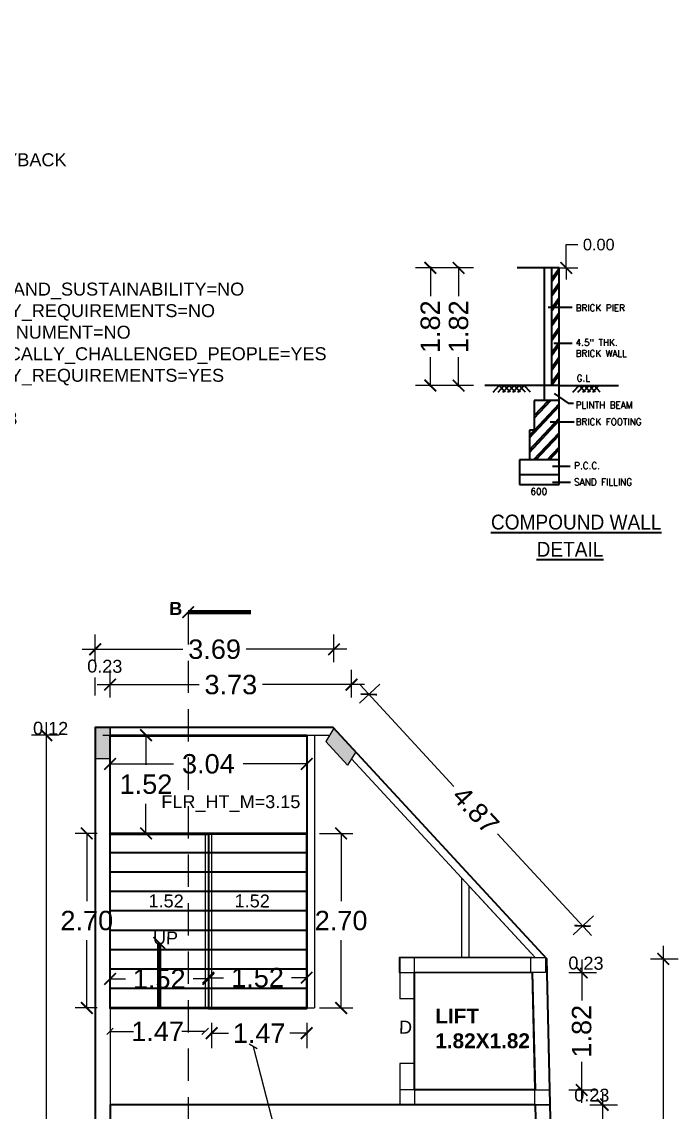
# Model space of a CAD drawing. Header units: metres. Extents: x 5674 to 70840, y 2109 to 4276.
# Drawn here: x 5700.99 to 5711.14, y 2127.84 to 2144.71 of the extents above; entities that cross this region are included whole.
import ezdxf

# ---------------------------------------------------------------- set-up
doc = ezdxf.new("R2010")
doc.units = ezdxf.units.M
doc.linetypes.add('DASHED', pattern=[0.75, 0.5, -0.25])
for name, color, linetype in [('BLK_1_FLR_1_BLT_UP_AREA', 13, 'Continuous'), ('BLK_1_FLR_1_COVERED_AREA', 7, 'Continuous'), ('BLK_1_FLR_1_EXIT_WIDTH_DOOR', 7, 'Continuous'), ('BLK_1_FLR_1_EXIT_WIDTH_STAIR', 7, 'Continuous'), ('BLK_1_FLR_1_REGULAR_ROOM_1', 7, 'Continuous'), ('BLK_1_FLR_1_STAIR_1', 1, 'Continuous'), ('BLK_1_FLR_1_STAIR_1_FLIGHT_1', 1, 'Continuous'), ('BLK_1_FLR_1_STAIR_1_FLIGHT_2', 1, 'Continuous'), ('BLK_1_FLR_1_STAIR_1_LANDING_1', 1, 'Continuous'), ('COMPOUNDWALL', 7, 'Continuous'), ('PLAN_INFO', 7, 'Continuous')]:
    doc.layers.add(name, color=color, linetype=linetype)
doc.layers.add('BLK_1_FLR_1_LIFT_1', color=30, linetype='Continuous', lineweight=0)
doc.layers.add('DIST_EXIT', color=7, linetype='Continuous', lineweight=0)
doc.styles.add('S.M.S .HEADING', font='arial.ttf')
doc.styles.add('SMS1', font='arial.ttf', dxfattribs={"height": 0.3})
doc.styles.get("Standard").update_dxf_attribs({"font": 'arial.ttf'})
doc.styles.add('T', font='ROMI____.pfb', dxfattribs={"width": 1.2, "height": 24})
doc.styles.add('T1', font='ROMANS.shx', dxfattribs={"width": 0.96, "height": 4})
doc.dimstyles.new('APP', dxfattribs={"dimscale": 0, "dimtxt": 0.23, "dimasz": 0.1, "dimexe": 0.18, "dimexo": 0.0625, "dimgap": 0, "dimtad": 0, "dimzin": 4, "dimdsep": 46, "dimtxsty": 'Standard', "dimblk1": 'OBLIQUE', "dimblk2": 'OBLIQUE', "dimsah": 1, "dimcen": 0.09, "dimse1": 1, "dimse2": 1, "dimclrt": 4, "dimadec": 0, "dimazin": 0, "dimtfac": 1, "dimtmove": 0, "dimatfit": 3, "dimldrblk": 'OBLIQUE', "dimfxl": 0, "dimtolj": 1, "dimtzin": 0, "dimarcsym": 0})
doc.dimstyles.get("Standard").update_dxf_attribs({"dimtxt": 0.18, "dimasz": 0.18, "dimexe": 0.18, "dimexo": 0.0625, "dimgap": 0.09, "dimtad": 0, "dimtih": 1, "dimtoh": 1, "dimdec": 4, "dimzin": 0, "dimdsep": 46, "dimtxsty": 'Standard', "dimcen": 0.09, "dimsd1": 1, "dimsd2": 1, "dimadec": 0, "dimazin": 0, "dimtfac": 1, "dimtdec": 4, "dimtofl": 0, "dimtmove": 0, "dimatfit": 3, "dimfxl": 0, "dimtolj": 1, "dimtzin": 0, "dimarcsym": 0})
doc.dimstyles.new('STANDARD$0', dxfattribs={"dimtxt": 0.25, "dimasz": 0.18, "dimexe": 0.15, "dimexo": 0.15, "dimgap": 0.1, "dimtad": 0, "dimzin": 0, "dimdsep": 46, "dimtxsty": 'Standard', "dimblk": 'OBLIQUE', "dimcen": 0.0625, "dimdle": 0.02, "dimadec": 0, "dimazin": 0, "dimtfac": 1, "dimtix": 1, "dimtofl": 0, "dimtmove": 2, "dimatfit": 3, "dimldrblk": 'OBLIQUE', "dimfxl": 0, "dimtolj": 1, "dimtzin": 0, "dimarcsym": 0})

# ---------------------------------------------------------------- blocks, each defined once
blk = doc.blocks.new('_ArchTick')
at = {"color": 0, "linetype": 'ByBlock', "const_width": 0.15}
blk.add_lwpolyline([(-0.5, -0.5), (0.5, 0.5)], dxfattribs=at)
blk = doc.blocks.new('*D16')
at = {"layer": 'COMPOUNDWALL', "color": 0}
for p, q in [((5709.41, 2140.899), (5709.41, 2141.259)), ((5709.41, 2141.259), (5709.59, 2141.259)), ((5709.41, 2140.899), (5709.41, 2140.719))]:
    blk.add_line(p, q, dxfattribs=at)
at = {"layer": 'COMPOUNDWALL', "color": 0, "lineweight": -2}
blk.add_line((5708.997, 2140.899), (5709.59, 2140.899), dxfattribs=at)
blk.add_line((5708.997, 2140.899), (5709.59, 2140.899), dxfattribs=at)
at = {"layer": 'Defpoints', "color": 0}
for p in [(5708.935, 2140.899), (5708.935, 2140.899), (5709.41, 2140.899)]:
    blk.add_point(p, dxfattribs=at)
at = {"layer": 'COMPOUNDWALL', "color": 0, "xscale": 0.18, "yscale": 0.18, "zscale": 0.18}
for rotation in [90, 270]:
    blk.add_blockref('_ArchTick', (5709.41, 2140.899), dxfattribs=dict(at, rotation=rotation))
at = {"layer": 'COMPOUNDWALL', "color": 0, "lineweight": 35, "insert": (5709.913, 2141.259), "char_height": 0.18, "attachment_point": 5}
blk.add_mtext('\\A1;0.00', dxfattribs=at)
blk = doc.blocks.new('*D11')
at = {"layer": 'COMPOUNDWALL', "color": 0}
for p, q in [((5707.539, 2140.899), (5707.079, 2140.899)), ((5707.539, 2139.079), (5707.079, 2139.079))]:
    blk.add_line(p, q, dxfattribs=at)
at = {"layer": 'COMPOUNDWALL', "color": 0, "lineweight": -2}
for p, q in [((5707.309, 2140.919), (5707.309, 2140.463)), ((5707.309, 2139.059), (5707.309, 2139.516))]:
    blk.add_line(p, q, dxfattribs=at)
at = {"layer": 'Defpoints', "color": 0}
for p in [(5709.59, 2140.899), (5707.309, 2139.079), (5709.748, 2139.079)]:
    blk.add_point(p, dxfattribs=at)
at = {"layer": 'COMPOUNDWALL', "color": 0, "lineweight": -2, "xscale": 0.18, "yscale": 0.18, "zscale": 0.18}
for p, rotation in [((5707.309, 2140.899), 90), ((5707.309, 2139.079), 270)]:
    blk.add_blockref('_ArchTick', p, dxfattribs=dict(at, rotation=rotation))
at = {"layer": 'COMPOUNDWALL', "color": 0, "lineweight": 35, "insert": (5707.309, 2139.989), "char_height": 0.3, "attachment_point": 5, "rotation": 90}
blk.add_mtext('\\A1;1.82', dxfattribs=at)
blk = doc.blocks.new('*D12')
at = {"layer": 'COMPOUNDWALL', "color": 0}
for p, q in [((5707.976, 2140.899), (5707.516, 2140.899)), ((5707.976, 2139.079), (5707.516, 2139.079))]:
    blk.add_line(p, q, dxfattribs=at)
at = {"layer": 'COMPOUNDWALL', "color": 0, "lineweight": -2}
for p, q in [((5707.746, 2140.919), (5707.746, 2140.463)), ((5707.746, 2139.059), (5707.746, 2139.516))]:
    blk.add_line(p, q, dxfattribs=at)
at = {"layer": 'Defpoints', "color": 0}
for p in [(5709.546, 2140.899), (5707.746, 2139.079), (5710.185, 2139.079)]:
    blk.add_point(p, dxfattribs=at)
at = {"layer": 'COMPOUNDWALL', "color": 0, "lineweight": -2, "xscale": 0.18, "yscale": 0.18, "zscale": 0.18}
for p, rotation in [((5707.746, 2140.899), 90), ((5707.746, 2139.079), 270)]:
    blk.add_blockref('_ArchTick', p, dxfattribs=dict(at, rotation=rotation))
at = {"layer": 'COMPOUNDWALL', "color": 0, "lineweight": 35, "insert": (5707.746, 2139.989), "char_height": 0.3, "attachment_point": 5, "rotation": 90}
blk.add_mtext('\\A1;1.82', dxfattribs=at)
blk = doc.blocks.new('*D29')
at = {"color": 0}
for p, q in [((5701.369, 2133.871), (5701.369, 2125.346)), ((5701.569, 2133.671), (5701.139, 2133.671)), ((5701.369, 2115.637), (5701.369, 2124.162)), ((5701.569, 2115.837), (5701.139, 2115.837))]:
    blk.add_line(p, q, dxfattribs=at)
at = {"layer": 'Defpoints', "color": 0}
for p in [(5702.356, 2133.671), (5701.369, 2115.837), (5702.356, 2115.837)]:
    blk.add_point(p, dxfattribs=at)
at = {"color": 0, "xscale": 0.18, "yscale": 0.18, "zscale": 0.18}
for p, rotation in [((5701.369, 2133.671), 90), ((5701.369, 2115.837), 270)]:
    blk.add_blockref('_ArchTick', p, dxfattribs=dict(at, rotation=rotation))
at = {"color": 0, "insert": (5701.369, 2124.754), "char_height": 0.3, "attachment_point": 5, "rotation": 90}
blk.add_mtext('\\A1;17.83', dxfattribs=at)
blk = doc.blocks.new('*D30')
at = {"color": 0}
for p, q in [((5700.377, 2133.991), (5700.377, 2125.292)), ((5700.577, 2133.791), (5700.147, 2133.791)), ((5700.377, 2115.407), (5700.377, 2124.107)), ((5700.577, 2115.607), (5700.147, 2115.607))]:
    blk.add_line(p, q, dxfattribs=at)
at = {"layer": 'Defpoints', "color": 0}
for p in [(5700.377, 2133.791), (5702.126, 2133.791), (5702.126, 2115.607)]:
    blk.add_point(p, dxfattribs=at)
at = {"color": 0, "xscale": 0.18, "yscale": 0.18, "zscale": 0.18}
for p, rotation in [((5700.377, 2133.791), 90), ((5700.377, 2115.607), 270)]:
    blk.add_blockref('_ArchTick', p, dxfattribs=dict(at, rotation=rotation))
at = {"color": 0, "insert": (5700.377, 2124.699), "char_height": 0.3, "attachment_point": 5, "rotation": 90}
blk.add_mtext('\\A1;18.18', dxfattribs=at)
blk = doc.blocks.new('*D31')
at = {"color": 0}
for p, q in [((5702.356, 2134.252), (5702.356, 2134.682)), ((5706.09, 2134.252), (5706.09, 2134.682)), ((5702.156, 2134.452), (5703.733, 2134.452)), ((5706.29, 2134.452), (5704.712, 2134.452))]:
    blk.add_line(p, q, dxfattribs=at)
at = {"layer": 'Defpoints', "color": 0}
for p in [(5706.09, 2134.452), (5702.356, 2133.671), (5706.09, 2133.306)]:
    blk.add_point(p, dxfattribs=at)
at = {"color": 0, "xscale": 0.18, "yscale": 0.18, "zscale": 0.18, "rotation": 180}
blk.add_blockref('_ArchTick', (5702.356, 2134.452), dxfattribs=at)
at = {"color": 0, "xscale": 0.18, "yscale": 0.18, "zscale": 0.18}
blk.add_blockref('_ArchTick', (5706.09, 2134.452), dxfattribs=at)
at = {"color": 0, "insert": (5704.223, 2134.452), "char_height": 0.3, "attachment_point": 5}
blk.add_mtext('\\A1;3.73', dxfattribs=at)
blk = doc.blocks.new('*D32')
at = {"color": 0}
for p, q in [((5702.126, 2134.799), (5702.126, 2135.229)), ((5705.818, 2134.799), (5705.818, 2135.229)), ((5701.926, 2134.999), (5703.482, 2134.999)), ((5706.018, 2134.999), (5704.462, 2134.999))]:
    blk.add_line(p, q, dxfattribs=at)
at = {"layer": 'Defpoints', "color": 0}
for p in [(5705.818, 2134.999), (5702.126, 2133.791), (5705.818, 2133.777)]:
    blk.add_point(p, dxfattribs=at)
at = {"color": 0, "xscale": 0.18, "yscale": 0.18, "zscale": 0.18, "rotation": 180}
blk.add_blockref('_ArchTick', (5702.126, 2134.999), dxfattribs=at)
at = {"color": 0, "xscale": 0.18, "yscale": 0.18, "zscale": 0.18}
blk.add_blockref('_ArchTick', (5705.818, 2134.999), dxfattribs=at)
at = {"color": 0, "insert": (5703.972, 2134.999), "char_height": 0.3, "attachment_point": 5}
blk.add_mtext('\\A1;3.69', dxfattribs=at)
blk = doc.blocks.new('*D33')
at = {"color": 0}
for p, q in [((5709.649, 2130.201), (5709.649, 2129.565)), ((5709.449, 2130.001), (5709.879, 2130.001)), ((5709.649, 2127.982), (5709.649, 2128.618)), ((5709.449, 2128.182), (5709.879, 2128.182))]:
    blk.add_line(p, q, dxfattribs=at)
at = {"layer": 'Defpoints', "color": 0}
for p in [(5708.677, 2130.001), (5709.649, 2130.001), (5708.677, 2128.182)]:
    blk.add_point(p, dxfattribs=at)
at = {"color": 0, "xscale": 0.18, "yscale": 0.18, "zscale": 0.18}
for p, rotation in [((5709.649, 2130.001), 90), ((5709.649, 2128.182), 270)]:
    blk.add_blockref('_ArchTick', p, dxfattribs=dict(at, rotation=rotation))
at = {"color": 0, "insert": (5709.649, 2129.091), "char_height": 0.3, "attachment_point": 5, "rotation": 90}
blk.add_mtext('\\A1;1.82', dxfattribs=at)
blk = doc.blocks.new('*D34')
at = {"color": 0}
for p, q in [((5709.973, 2128.152), (5709.973, 2122.485)), ((5709.773, 2127.952), (5710.203, 2127.952)), ((5709.973, 2115.637), (5709.973, 2121.304)), ((5709.773, 2115.837), (5710.203, 2115.837))]:
    blk.add_line(p, q, dxfattribs=at)
at = {"layer": 'Defpoints', "color": 0}
for p in [(5708.932, 2127.952), (5709.216, 2115.837), (5709.973, 2115.837)]:
    blk.add_point(p, dxfattribs=at)
at = {"color": 0, "xscale": 0.18, "yscale": 0.18, "zscale": 0.18}
for p, rotation in [((5709.973, 2127.952), 90), ((5709.973, 2115.837), 270)]:
    blk.add_blockref('_ArchTick', p, dxfattribs=dict(at, rotation=rotation))
at = {"color": 0, "insert": (5709.973, 2121.894), "char_height": 0.3, "attachment_point": 5, "rotation": 90}
blk.add_mtext('\\A1;12.12', dxfattribs=at)
blk = doc.blocks.new('*D35')
at = {"color": 0}
for p, q in [((5710.911, 2130.41), (5710.911, 2123.5)), ((5710.711, 2130.21), (5711.141, 2130.21)), ((5710.911, 2115.407), (5710.911, 2122.317)), ((5710.711, 2115.607), (5711.141, 2115.607))]:
    blk.add_line(p, q, dxfattribs=at)
at = {"layer": 'Defpoints', "color": 0}
for p in [(5709.11, 2130.21), (5710.911, 2130.21), (5709.446, 2115.607)]:
    blk.add_point(p, dxfattribs=at)
at = {"color": 0, "xscale": 0.18, "yscale": 0.18, "zscale": 0.18}
for p, rotation in [((5710.911, 2130.21), 90), ((5710.911, 2115.607), 270)]:
    blk.add_blockref('_ArchTick', p, dxfattribs=dict(at, rotation=rotation))
at = {"color": 0, "insert": (5710.911, 2122.908), "char_height": 0.3, "attachment_point": 5, "rotation": 90}
blk.add_mtext('\\A1;14.60', dxfattribs=at)
blk = doc.blocks.new('*D36')
at = {"color": 0}
for p, q in [((5706.211, 2134.166), (5706.527, 2134.458)), ((5706.222, 2134.449), (5707.674, 2132.875)), ((5709.799, 2130.573), (5708.346, 2132.146)), ((5709.516, 2130.584), (5709.832, 2130.876))]:
    blk.add_line(p, q, dxfattribs=at)
at = {"layer": 'Defpoints', "color": 0}
for p in [(5706.357, 2134.302), (5705.805, 2133.791), (5709.11, 2130.21)]:
    blk.add_point(p, dxfattribs=at)
at = {"color": 0, "xscale": 0.18, "yscale": 0.18, "zscale": 0.18}
for p, rotation in [((5706.357, 2134.302), 132.7025876301657), ((5709.663, 2130.72), 312.7025876301657)]:
    blk.add_blockref('_ArchTick', p, dxfattribs=dict(at, rotation=rotation))
at = {"color": 0, "insert": (5708.01, 2132.511), "char_height": 0.3, "attachment_point": 5, "rotation": 312.7026}
blk.add_mtext('\\A1;4.87', dxfattribs=at)
blk = doc.blocks.new('*D86')
at = {"layer": 'BLK_1_FLR_1_STAIR_1_FLIGHT_1', "color": 0, "lineweight": -2}
for p, q in [((5702.356, 2129.951), (5702.356, 2130.081)), ((5703.876, 2129.951), (5703.876, 2130.081)), ((5702.356, 2129.901), (5702.592, 2129.901)), ((5703.876, 2129.901), (5703.64, 2129.901))]:
    blk.add_line(p, q, dxfattribs=at)
at = {"layer": 'Defpoints', "color": 0}
for p in [(5703.876, 2129.901), (5702.356, 2129.751), (5703.876, 2129.751)]:
    blk.add_point(p, dxfattribs=at)
at = {"layer": 'BLK_1_FLR_1_STAIR_1_FLIGHT_1', "color": 0, "lineweight": -2, "xscale": 0.18, "yscale": 0.18, "zscale": 0.18, "rotation": 180}
blk.add_blockref('_ArchTick', (5702.356, 2129.901), dxfattribs=at)
at = {"layer": 'BLK_1_FLR_1_STAIR_1_FLIGHT_1', "color": 0, "lineweight": -2, "xscale": 0.18, "yscale": 0.18, "zscale": 0.18}
blk.add_blockref('_ArchTick', (5703.876, 2129.901), dxfattribs=at)
at = {"layer": 'BLK_1_FLR_1_STAIR_1_FLIGHT_1', "color": 0, "lineweight": 35, "insert": (5703.116, 2129.901), "char_height": 0.3, "attachment_point": 5, "style": 'S.M.S .HEADING'}
blk.add_mtext('\\A1;1.52', dxfattribs=at)
blk = doc.blocks.new('*D87')
at = {"layer": 'BLK_1_FLR_1_STAIR_1_FLIGHT_2', "color": 0, "lineweight": -2}
for p, q in [((5703.876, 2129.951), (5703.876, 2130.099)), ((5705.396, 2130.119), (5705.396, 2130.099)), ((5703.876, 2129.919), (5704.112, 2129.919)), ((5705.396, 2129.919), (5705.16, 2129.919))]:
    blk.add_line(p, q, dxfattribs=at)
at = {"layer": 'Defpoints', "color": 0}
for p in [(5705.396, 2129.919), (5705.396, 2129.919), (5703.876, 2129.751)]:
    blk.add_point(p, dxfattribs=at)
at = {"layer": 'BLK_1_FLR_1_STAIR_1_FLIGHT_2', "color": 0, "lineweight": -2, "xscale": 0.18, "yscale": 0.18, "zscale": 0.18, "rotation": 180}
blk.add_blockref('_ArchTick', (5703.876, 2129.919), dxfattribs=at)
at = {"layer": 'BLK_1_FLR_1_STAIR_1_FLIGHT_2', "color": 0, "lineweight": -2, "xscale": 0.18, "yscale": 0.18, "zscale": 0.18}
blk.add_blockref('_ArchTick', (5705.396, 2129.919), dxfattribs=at)
at = {"layer": 'BLK_1_FLR_1_STAIR_1_FLIGHT_2', "color": 0, "lineweight": 35, "insert": (5704.636, 2129.919), "char_height": 0.3, "attachment_point": 5, "style": 'S.M.S .HEADING'}
blk.add_mtext('\\A1;1.52', dxfattribs=at)
blk = doc.blocks.new('_Oblique')
at = {"color": 0, "linetype": 'ByBlock', "lineweight": -2}
blk.add_line((-0.5, -0.5), (0.5, 0.5), dxfattribs=at)
blk = doc.blocks.new('*D88')
at = {"layer": 'BLK_1_FLR_1_EXIT_WIDTH_DOOR', "color": 0, "lineweight": -2}
for p, q in [((5702.356, 2129.088), (5702.716, 2129.088)), ((5703.826, 2129.088), (5703.467, 2129.088))]:
    blk.add_line(p, q, dxfattribs=at)
at = {"layer": 'Defpoints', "color": 0}
for p in [(5702.356, 2129.451), (5703.826, 2129.451), (5703.826, 2129.088)]:
    blk.add_point(p, dxfattribs=at)
at = {"layer": 'BLK_1_FLR_1_EXIT_WIDTH_DOOR', "color": 0, "lineweight": -2, "xscale": 0.1, "yscale": 0.1, "zscale": 0.1, "rotation": 180}
blk.add_blockref('_Oblique', (5702.356, 2129.088), dxfattribs=at)
at = {"layer": 'BLK_1_FLR_1_EXIT_WIDTH_DOOR', "color": 0, "lineweight": -2, "xscale": 0.1, "yscale": 0.1, "zscale": 0.1}
blk.add_blockref('_Oblique', (5703.826, 2129.088), dxfattribs=at)
at = {"layer": 'BLK_1_FLR_1_EXIT_WIDTH_DOOR', "color": 4, "lineweight": 35, "insert": (5703.091, 2129.088), "char_height": 0.3, "attachment_point": 5}
blk.add_mtext('\\A1;1.47', dxfattribs=at)
blk = doc.blocks.new('*D83')
at = {"layer": 'BLK_1_FLR_1_EXIT_WIDTH_STAIR', "color": 0}
for p, q in [((5703.926, 2129.221), (5703.926, 2128.831)), ((5705.396, 2129.221), (5705.396, 2128.831))]:
    blk.add_line(p, q, dxfattribs=at)
at = {"layer": 'BLK_1_FLR_1_EXIT_WIDTH_STAIR', "color": 0, "lineweight": -2}
for p, q in [((5703.906, 2129.061), (5704.186, 2129.061)), ((5705.416, 2129.061), (5705.137, 2129.061))]:
    blk.add_line(p, q, dxfattribs=at)
at = {"layer": 'Defpoints', "color": 0}
for p in [(5703.926, 2129.451), (5705.396, 2129.451), (5705.396, 2129.061)]:
    blk.add_point(p, dxfattribs=at)
at = {"layer": 'BLK_1_FLR_1_EXIT_WIDTH_STAIR', "color": 0, "lineweight": -2, "xscale": 0.18, "yscale": 0.18, "zscale": 0.18, "rotation": 180}
blk.add_blockref('_ArchTick', (5703.926, 2129.061), dxfattribs=at)
at = {"layer": 'BLK_1_FLR_1_EXIT_WIDTH_STAIR', "color": 0, "lineweight": -2, "xscale": 0.18, "yscale": 0.18, "zscale": 0.18}
blk.add_blockref('_ArchTick', (5705.396, 2129.061), dxfattribs=at)
at = {"layer": 'BLK_1_FLR_1_EXIT_WIDTH_STAIR', "color": 0, "lineweight": 35, "insert": (5704.661, 2129.061), "char_height": 0.3, "attachment_point": 5}
blk.add_mtext('\\A1;1.47', dxfattribs=at)
blk = doc.blocks.new('*D84')
at = {"layer": 'BLK_1_FLR_1_STAIR_1_FLIGHT_1', "color": 0, "lineweight": -2}
for p, q in [((5702.156, 2132.151), (5701.816, 2132.151)), ((5701.996, 2132.151), (5701.996, 2131.105)), ((5701.996, 2129.451), (5701.996, 2130.498)), ((5702.156, 2129.451), (5701.816, 2129.451))]:
    blk.add_line(p, q, dxfattribs=at)
at = {"layer": 'Defpoints', "color": 0}
for p in [(5702.356, 2132.151), (5701.996, 2129.451), (5702.356, 2129.451)]:
    blk.add_point(p, dxfattribs=at)
at = {"layer": 'BLK_1_FLR_1_STAIR_1_FLIGHT_1', "color": 0, "lineweight": -2, "xscale": 0.18, "yscale": 0.18, "zscale": 0.18}
for p, rotation in [((5701.996, 2132.151), 90), ((5701.996, 2129.451), 270)]:
    blk.add_blockref('_ArchTick', p, dxfattribs=dict(at, rotation=rotation))
at = {"layer": 'BLK_1_FLR_1_STAIR_1_FLIGHT_1', "color": 0, "lineweight": 35, "insert": (5701.996, 2130.801), "char_height": 0.3, "attachment_point": 5, "style": 'S.M.S .HEADING'}
blk.add_mtext('\\A1;2.70', dxfattribs=at)
blk = doc.blocks.new('*D85')
at = {"layer": 'BLK_1_FLR_1_STAIR_1_FLIGHT_2', "color": 0, "lineweight": -2}
for p, q in [((5705.596, 2132.151), (5706.109, 2132.151)), ((5705.929, 2132.151), (5705.929, 2131.105)), ((5705.929, 2129.451), (5705.929, 2130.498)), ((5705.596, 2129.451), (5706.109, 2129.451))]:
    blk.add_line(p, q, dxfattribs=at)
at = {"layer": 'Defpoints', "color": 0}
for p in [(5705.396, 2132.151), (5705.396, 2129.451), (5705.929, 2129.451)]:
    blk.add_point(p, dxfattribs=at)
at = {"layer": 'BLK_1_FLR_1_STAIR_1_FLIGHT_2', "color": 0, "lineweight": -2, "xscale": 0.18, "yscale": 0.18, "zscale": 0.18}
for p, rotation in [((5705.929, 2132.151), 90), ((5705.929, 2129.451), 270)]:
    blk.add_blockref('_ArchTick', p, dxfattribs=dict(at, rotation=rotation))
at = {"layer": 'BLK_1_FLR_1_STAIR_1_FLIGHT_2', "color": 0, "lineweight": 35, "insert": (5705.929, 2130.801), "char_height": 0.3, "attachment_point": 5, "style": 'S.M.S .HEADING'}
blk.add_mtext('\\A1;2.70', dxfattribs=at)
blk = doc.blocks.new('*D89')
at = {"layer": 'BLK_1_FLR_1_STAIR_1_LANDING_1', "color": 0, "lineweight": -2}
for p, q in [((5702.356, 2133.354), (5702.356, 2133.406)), ((5705.396, 2133.354), (5705.396, 2133.406)), ((5702.356, 2133.226), (5703.337, 2133.226)), ((5705.396, 2133.226), (5704.415, 2133.226))]:
    blk.add_line(p, q, dxfattribs=at)
at = {"layer": 'Defpoints', "color": 0}
for p in [(5702.356, 2133.154), (5705.396, 2133.226), (5705.396, 2133.154)]:
    blk.add_point(p, dxfattribs=at)
at = {"layer": 'BLK_1_FLR_1_STAIR_1_LANDING_1', "color": 0, "lineweight": -2, "xscale": 0.18, "yscale": 0.18, "zscale": 0.18, "rotation": 180}
blk.add_blockref('_ArchTick', (5702.356, 2133.226), dxfattribs=at)
at = {"layer": 'BLK_1_FLR_1_STAIR_1_LANDING_1', "color": 0, "lineweight": -2, "xscale": 0.18, "yscale": 0.18, "zscale": 0.18}
blk.add_blockref('_ArchTick', (5705.396, 2133.226), dxfattribs=at)
at = {"layer": 'BLK_1_FLR_1_STAIR_1_LANDING_1', "color": 0, "lineweight": 35, "insert": (5703.876, 2133.226), "char_height": 0.3, "attachment_point": 5, "style": 'S.M.S .HEADING'}
blk.add_mtext('\\A1;3.04', dxfattribs=at)
blk = doc.blocks.new('*D90')
at = {"layer": 'BLK_1_FLR_1_STAIR_1_LANDING_1', "color": 0, "lineweight": -2}
for p, q in [((5702.725, 2133.67), (5702.731, 2133.67)), ((5702.911, 2133.67), (5702.911, 2133.214)), ((5702.911, 2132.151), (5702.911, 2132.607)), ((5702.725, 2132.151), (5702.731, 2132.151))]:
    blk.add_line(p, q, dxfattribs=at)
at = {"layer": 'Defpoints', "color": 0}
for p in [(5702.925, 2133.67), (5702.911, 2132.151), (5702.925, 2132.151)]:
    blk.add_point(p, dxfattribs=at)
at = {"layer": 'BLK_1_FLR_1_STAIR_1_LANDING_1', "color": 0, "lineweight": -2, "xscale": 0.18, "yscale": 0.18, "zscale": 0.18}
for p, rotation in [((5702.911, 2133.67), 90), ((5702.911, 2132.151), 270)]:
    blk.add_blockref('_ArchTick', p, dxfattribs=dict(at, rotation=rotation))
at = {"layer": 'BLK_1_FLR_1_STAIR_1_LANDING_1', "color": 0, "lineweight": 35, "insert": (5702.911, 2132.911), "char_height": 0.3, "attachment_point": 5, "style": 'S.M.S .HEADING'}
blk.add_mtext('\\A1;1.52', dxfattribs=at)
blk = doc.blocks.new('*D91')
at = {"layer": 'Defpoints', "color": 0}
for p in [(5704.567, 2128.856), (5704.567, 2128.856), (5706.812, 2120.251)]:
    blk.add_point(p, dxfattribs=at)
at = {"layer": 'DIST_EXIT', "color": 0, "lineweight": -2}
for p, q in [((5704.567, 2128.856), (5705.614, 2124.843)), ((5706.812, 2120.251), (5705.765, 2124.264))]:
    blk.add_line(p, q, dxfattribs=at)
at = {"layer": 'DIST_EXIT', "color": 0, "lineweight": -2, "xscale": 0.1, "yscale": 0.1, "zscale": 0.1}
for p, rotation in [((5704.567, 2128.856), 104.6243383158069), ((5706.812, 2120.251), 284.6243383158069)]:
    blk.add_blockref('_Oblique', p, dxfattribs=dict(at, rotation=rotation))
at = {"layer": 'DIST_EXIT', "color": 4, "lineweight": 35, "insert": (5705.689, 2124.554), "char_height": 0.23, "attachment_point": 5, "rotation": 284.6243}
blk.add_mtext('\\A1;8.89', dxfattribs=at)

msp = doc.modelspace()

# ---------------------------------------------------------------- hatches: boundary and pattern name
h = msp.add_hatch(color=256)
h.dxf.hatch_style = 1
h.paths.add_polyline_path([(5702.35626, 2133.31144), (5702.35626, 2133.79144), (5702.12626, 2133.79144), (5702.12626, 2133.31144)])
h = msp.add_hatch(color=256)
h.dxf.hatch_style = 1
h.paths.add_polyline_path([(5705.81812, 2133.77692), (5705.69172, 2133.57475), (5706.02919, 2133.20907), (5706.15559, 2133.41125)])
at = {"linetype": 'Continuous'}
h = msp.add_hatch(color=256, dxfattribs=at)
h.dxf.hatch_style = 1
h.paths.add_polyline_path([(5705.81812, 2133.77692), (5705.69172, 2133.57475), (5706.02919, 2133.20907), (5706.15559, 2133.41125)])

# ---------------------------------------------------------------- linework, layer by layer
at = {"lineweight": 35}
for p, q in [((5709.2993, 2140.89949), (5708.6498, 2140.89949)), ((5709.0693, 2140.89949), (5709.0693, 2139.07949)), ((5709.1843, 2140.89949), (5709.0693, 2140.89949)), ((5709.1843, 2140.89949), (5709.1843, 2139.07949)), ((5709.2993, 2140.89949), (5709.1843, 2140.89949)), ((5709.1843, 2140.72981), (5709.2993, 2140.89672)), ((5709.1843, 2140.68477), (5709.2993, 2140.85168)), ((5709.2993, 2139.07949), (5709.2993, 2140.89949)), ((5709.1843, 2140.50453), (5709.2993, 2140.67144)), ((5709.1843, 2140.45949), (5709.28995, 2140.61282)), ((5709.2993, 2139.07949), (5709.2993, 2140.61282)), ((5709.1843, 2140.27453), (5709.2993, 2140.44144)), ((5709.1843, 2140.22949), (5709.2993, 2140.39639)), ((5709.12909, 2140.29109), (5709.49956, 2140.29109)), ((5709.1843, 2140.04453), (5709.2993, 2140.21144)), ((5709.1843, 2139.99949), (5709.2993, 2140.16639)), ((5709.1843, 2139.81453), (5709.2993, 2139.98144)), ((5709.1843, 2139.76949), (5709.2993, 2139.93639)), ((5709.1843, 2139.58453), (5709.2993, 2139.75144)), ((5709.1843, 2139.53949), (5709.2993, 2139.70639)), ((5709.2173, 2139.73283), (5709.49956, 2139.73283)), ((5709.1843, 2139.35453), (5709.2993, 2139.52144)), ((5709.1843, 2139.30949), (5709.2993, 2139.47639)), ((5709.1843, 2139.12453), (5709.2993, 2139.29144)), ((5709.1843, 2139.07949), (5709.2993, 2139.24639)), ((5709.0693, 2139.07949), (5708.1493, 2139.07949)), ((5708.27818, 2138.97727), (5708.37535, 2139.07949)), ((5708.35484, 2138.97727), (5708.45201, 2139.07949)), ((5708.47251, 2138.97727), (5708.37535, 2139.07949)), ((5708.43151, 2138.97727), (5708.52868, 2139.07949)), ((5708.54918, 2138.97727), (5708.45201, 2139.07949)), ((5708.50818, 2138.97727), (5708.60535, 2139.07949)), ((5708.62585, 2138.97727), (5708.52868, 2139.07949)), ((5708.58484, 2138.97727), (5708.68201, 2139.07949)), ((5708.70251, 2138.97727), (5708.60535, 2139.07949)), ((5708.66151, 2138.97727), (5708.75868, 2139.07949)), ((5708.77918, 2138.97727), (5708.68201, 2139.07949)), ((5708.85585, 2138.97727), (5708.75868, 2139.07949)), ((5709.2993, 2139.07949), (5709.0693, 2139.07949)), ((5709.0693, 2139.07949), (5709.0693, 2138.84949)), ((5709.2993, 2138.84949), (5709.2993, 2139.07949)), ((5709.2993, 2139.07949), (5710.2193, 2139.07949)), ((5709.51275, 2138.97727), (5709.60992, 2139.07949)), ((5709.58942, 2138.97727), (5709.68659, 2139.07949)), ((5709.70709, 2138.97727), (5709.60992, 2139.07949)), ((5709.66609, 2138.97727), (5709.76325, 2139.07949)), ((5709.78376, 2138.97727), (5709.68659, 2139.07949)), ((5709.74275, 2138.97727), (5709.83992, 2139.07949)), ((5709.86042, 2138.97727), (5709.76325, 2139.07949)), ((5709.81942, 2138.97727), (5709.91659, 2139.07949)), ((5709.93709, 2138.97727), (5709.83992, 2139.07949)), ((5709.2993, 2138.84949), (5708.91597, 2138.84949)), ((5708.91597, 2138.84949), (5708.91597, 2138.38949)), ((5708.91597, 2138.57613), (5709.17213, 2138.84949)), ((5708.91597, 2138.6135), (5709.13711, 2138.84949)), ((5709.22162, 2138.95483), (5709.44027, 2138.80414)), ((5709.2993, 2138.38949), (5709.2993, 2138.84949)), ((5708.8393, 2138.30745), (5709.2993, 2138.79833)), ((5708.8393, 2138.27007), (5709.2993, 2138.76095)), ((5709.44027, 2138.80414), (5709.52321, 2138.80414)), ((5708.8393, 2138.0832), (5709.2993, 2138.57408)), ((5708.8393, 2138.04583), (5709.2993, 2138.53671)), ((5709.1613, 2138.51783), (5709.53075, 2138.51783)), ((5708.91597, 2138.38949), (5708.8393, 2138.38949)), ((5708.8393, 2138.38949), (5708.8393, 2137.92949)), ((5708.90539, 2137.92949), (5709.2993, 2138.34984)), ((5708.94042, 2137.92949), (5709.2993, 2138.31247)), ((5709.2993, 2137.92949), (5709.2993, 2138.38949)), ((5709.11553, 2137.92949), (5709.2993, 2138.1256)), ((5709.15055, 2137.92949), (5709.2993, 2138.08822)), ((5709.2993, 2137.92949), (5708.68597, 2137.92949)), ((5708.68597, 2137.92949), (5708.68597, 2137.54615)), ((5709.199, 2137.83218), (5709.47043, 2137.83218)), ((5709.2993, 2137.54615), (5709.2993, 2137.92949)), ((5709.2993, 2137.69949), (5708.68597, 2137.69949)), ((5708.68597, 2137.54615), (5709.2993, 2137.54615)), ((5709.199, 2137.58353), (5709.47797, 2137.58353))]:
    msp.add_line(p, q, dxfattribs=at)
at = {"linetype": 'DASHED'}
msp.add_line((5703.56397, 2135.57301), (5703.56397, 2113.94849), dxfattribs=at)
for p, q in [((5702.12626, 2134.28516), (5702.12626, 2134.56053)), ((5702.12626, 2133.79144), (5705.80472, 2133.79144)), ((5702.12626, 2133.79144), (5702.12626, 2115.60684)), ((5702.35626, 2133.79144), (5702.35626, 2115.60684)), ((5705.81812, 2133.77692), (5705.69172, 2133.57475)), ((5705.80472, 2133.79144), (5709.11016, 2130.2097)), ((5709.11016, 2130.2097), (5705.81812, 2133.77692)), ((5702.24626, 2133.67144), (5705.75217, 2133.67144)), ((5702.24626, 2133.67144), (5703.76626, 2133.67144)), ((5705.39626, 2133.67144), (5702.35626, 2133.67144)), ((5702.35626, 2133.67144), (5702.35626, 2132.15144)), ((5705.39626, 2133.67144), (5705.39626, 2132.15144)), ((5705.51626, 2133.67144), (5705.51626, 2132.15144)), ((5705.69172, 2133.57475), (5706.02919, 2133.20907)), ((5706.15559, 2133.41125), (5706.02919, 2133.20907)), ((5706.08964, 2133.30576), (5708.92706, 2130.23117)), ((5702.35626, 2129.45144), (5702.35626, 2132.15144)), ((5703.82626, 2132.15144), (5703.82626, 2129.45144)), ((5703.87626, 2132.15144), (5703.87626, 2129.45144)), ((5703.92626, 2132.15144), (5703.92626, 2129.45144)), ((5705.39626, 2132.15144), (5705.39626, 2129.45144)), ((5705.51626, 2132.15144), (5705.51626, 2129.45144)), ((5707.79088, 2131.46232), (5707.79088, 2130.23117)), ((5707.90518, 2131.33847), (5708.92706, 2130.23117)), ((5707.90518, 2131.33847), (5707.90518, 2130.23117)), ((5706.82861, 2130.23117), (5709.09035, 2130.23117)), ((5709.4465, 2115.60652), (5709.11016, 2130.2097)), ((5709.11016, 2130.2097), (5709.4465, 2115.60655)), ((5709.44695, 2115.58692), (5709.11016, 2130.2097)), ((5708.9268, 2128.18181), (5708.8849, 2130.00117)), ((5708.9268, 2128.18181), (5708.8849, 2130.00117)), ((5707.06505, 2129.59149), (5706.83505, 2129.59149)), ((5707.06505, 2128.59149), (5707.06505, 2129.59149)), ((5705.39626, 2129.45144), (5705.51626, 2129.45144)), ((5707.06505, 2128.59149), (5706.83505, 2128.59149)), ((5707.06505, 2128.18181), (5708.9268, 2128.18181)), ((5707.06505, 2128.18181), (5708.9268, 2128.18181)), ((5708.92696, 2128.18181), (5707.10696, 2128.18181)), ((5706.83505, 2127.95181), (5709.16317, 2127.95181)), ((5706.83505, 2127.95181), (5709.16317, 2127.95181)), ((5709.21701, 2115.58163), (5708.9321, 2127.95181))]:
    msp.add_line(p, q)
at = {"linetype": 'Continuous'}
for p, q in [((5705.69172, 2133.57475), (5706.02919, 2133.20907)), ((5706.15559, 2133.41125), (5706.02919, 2133.20907)), ((5708.92696, 2128.18181), (5707.10696, 2128.18181))]:
    msp.add_line(p, q, dxfattribs=at)
for points in [[(5702.35626, 2133.31144), (5702.35626, 2133.79144), (5702.12626, 2133.79144), (5702.12626, 2133.31144)], [(5709.4465, 2115.60652), (5702.12626, 2115.60652), (5702.12626, 2133.79144), (5705.80472, 2133.79144), (5709.11016, 2130.20973)], [(5708.85996, 2130.23117), (5709.08996, 2130.23117), (5709.08996, 2130.00117), (5708.85996, 2130.00117)], [(5708.9268, 2128.18181), (5709.1568, 2128.18181), (5709.1568, 2127.95181), (5708.9268, 2127.95181)]]:
    msp.add_lwpolyline(points, close=True)
for points in [[(5707.05861, 2130.23117), (5706.82861, 2130.23117), (5706.82861, 2130.00117), (5707.05861, 2130.00117)], [(5708.88505, 2130.23117), (5706.83505, 2130.23117), (5706.83505, 2129.59149)], [(5707.05861, 2130.23117), (5707.05861, 2130.00117)], [(5708.88505, 2130.00117), (5707.06505, 2130.00117), (5707.06505, 2129.59149)], [(5706.83505, 2128.59149), (5706.83505, 2127.95181)], [(5707.06505, 2128.59149), (5707.06505, 2128.18181)], [(5707.06505, 2128.18181), (5706.83505, 2128.18181), (5706.83505, 2127.95181), (5707.06505, 2127.95181)], [(5707.06505, 2128.18181), (5707.06505, 2127.95181)]]:
    msp.add_lwpolyline(points)
at = {"layer": 'BLK_1_FLR_1_BLT_UP_AREA', "color": 13, "lineweight": 35}
msp.add_lwpolyline([(5702.12626, 2115.60652), (5709.4465, 2115.60655), (5709.11016, 2130.20967), (5705.80472, 2133.79144), (5702.12626, 2133.79144)], close=True, dxfattribs=at)
at = {"layer": 'BLK_1_FLR_1_COVERED_AREA', "color": 140, "lineweight": 35}
msp.add_lwpolyline([(5702.12626, 2115.60652), (5709.4465, 2115.60655), (5709.11016, 2130.20967), (5705.80472, 2133.79144), (5702.12626, 2133.79144)], close=True, dxfattribs=at)
at = {"layer": 'BLK_1_FLR_1_LIFT_1', "color": 30, "linetype": 'ByBlock', "lineweight": 35}
msp.add_lwpolyline([(5707.06519, 2130.00213), (5708.88505, 2130.00117), (5708.92694, 2128.18277), (5707.06519, 2128.18277)], close=True, dxfattribs=at)
at = {"layer": 'BLK_1_FLR_1_REGULAR_ROOM_1', "color": 2, "lineweight": 35}
msp.add_lwpolyline([(5708.9321, 2127.95181), (5702.35626, 2127.95181), (5702.35573, 2115.83683), (5709.21114, 2115.83653)], close=True, dxfattribs=at)
at = {"layer": 'BLK_1_FLR_1_STAIR_1', "lineweight": 35}
msp.add_lwpolyline([(5705.39626, 2133.6618), (5705.39626, 2129.45144), (5702.35626, 2129.45144), (5702.35626, 2133.67144)], close=True, dxfattribs=at)
at = {"layer": 'BLK_1_FLR_1_STAIR_1_FLIGHT_1', "color": 7, "lineweight": 35}
for p, q in [((5703.87626, 2132.15144), (5702.35626, 2132.15144)), ((5703.87626, 2131.85144), (5702.35626, 2131.85144)), ((5703.87626, 2131.55144), (5702.35626, 2131.55144)), ((5703.87626, 2131.25144), (5702.35626, 2131.25144)), ((5703.87626, 2130.95144), (5702.35626, 2130.95144)), ((5703.87626, 2130.65144), (5702.35626, 2130.65144)), ((5703.87626, 2130.35144), (5702.35626, 2130.35144)), ((5703.87626, 2130.05144), (5702.35626, 2130.05144)), ((5703.87626, 2129.75144), (5702.35626, 2129.75144)), ((5703.87626, 2129.45144), (5702.35626, 2129.45144))]:
    msp.add_line(p, q, dxfattribs=at)
msp.add_lwpolyline([(5702.35626, 2132.1418), (5703.87626, 2132.1418), (5703.87626, 2129.4418), (5702.35626, 2129.4418)], close=True, dxfattribs=at)
at = {"layer": 'BLK_1_FLR_1_STAIR_1_FLIGHT_2', "color": 7, "lineweight": 35}
for p, q in [((5705.39626, 2132.15144), (5703.87626, 2132.15144)), ((5705.39626, 2131.85144), (5703.87626, 2131.85144)), ((5705.39626, 2131.55144), (5703.87626, 2131.55144)), ((5705.39626, 2131.25144), (5703.87626, 2131.25144)), ((5705.39626, 2130.95144), (5703.87626, 2130.95144)), ((5705.39626, 2130.65144), (5703.87626, 2130.65144)), ((5705.39626, 2130.35144), (5703.87626, 2130.35144)), ((5705.39626, 2130.05144), (5703.87626, 2130.05144)), ((5705.39626, 2129.75144), (5703.87626, 2129.75144)), ((5705.39626, 2129.45144), (5703.87626, 2129.45144))]:
    msp.add_line(p, q, dxfattribs=at)
msp.add_lwpolyline([(5703.87626, 2129.4418), (5705.39626, 2129.4418), (5705.39626, 2132.1418), (5703.87626, 2132.1418)], close=True, dxfattribs=at)
at = {"layer": 'BLK_1_FLR_1_STAIR_1_LANDING_1', "color": 7, "lineweight": 35}
msp.add_lwpolyline([(5702.35626, 2133.6618), (5705.39626, 2133.6618), (5705.39626, 2132.1418), (5702.35626, 2132.1418)], close=True, dxfattribs=at)

# ---------------------------------------------------------------- texts
at = {"lineweight": 35, "width": 0.96}
for s, height, style, p in [('BRICK PIER', 0.104778, 'T1', (5709.55486, 2140.22817)), ('4.5" THK.', 0.104778, 'T1', (5709.55486, 2139.69282)), ('BRICK WALL', 0.104778, 'T1', (5709.55486, 2139.52318)), ('G.L', 0.104778, 'T1', (5709.57044, 2139.14)), ('PLINTH BEAM', 0.1047778, 'T1', (5709.55486, 2138.72642)), ('BRICK FOOTING', 0.1047778, 'T1', (5709.55486, 2138.46615)), ('P.C.C.', 0.104778, 'T1', (5709.53224, 2137.78827)), ('SAND FILLING', 0.1047778, 'T1', (5709.53224, 2137.53435)), ('600', 0.104778, 'T1', (5708.85669, 2137.38796)), ('%%UCOMPOUND WALL', 0.2295684, 'T', (5708.24605, 2136.85223)), ('%%UDETAIL%%U', 0.2295684, 'T', (5708.952, 2136.43167))]:
    msp.add_text(s, height=height, dxfattribs=dict(at, style=style)).set_placement(p)
at = {"char_height": 0.2, "attachment_point": 1, "rotation": 359.394536}
for s, insert in [('{\\fArial|b1|i0|c0|p34;B}', (5703.27183, 2135.73096)), ('0.23', (5702.00323, 2134.8404)), ('0.12', (5701.1654, 2133.87993)), ('1.52', (5702.95164, 2131.20946)), ('1.52', (5704.28323, 2131.20946)), ('UP', (5703.01995, 2130.63564)), ('0.23', (5709.44438, 2130.24702)), ('D', (5706.82525, 2129.25474)), ('0.23', (5709.53422, 2128.20658))]:
    msp.add_mtext(s, dxfattribs=dict(at, insert=insert))
at = {"insert": (5707.38375, 2129.44083), "char_height": 0.23, "width": 11.8731372, "attachment_point": 1, "rotation": 0.056226, "style": 'S.M.S .HEADING'}
msp.add_mtext('{\\fArial|b1|i0|c0|p34;LIFT\\P1.82X1.82}', dxfattribs=at)
at = {"layer": 'BLK_1_FLR_1_STAIR_1', "lineweight": 35, "insert": (5703.14845, 2132.74217), "char_height": 0.199948, "width": 2.2478192, "attachment_point": 1, "style": 'SMS1'}
msp.add_mtext('FLR_HT_M=3.15', dxfattribs=at)
at = {"layer": 'PLAN_INFO', "color": 1, "lineweight": 35, "insert": (5695.58875, 2149.00626), "char_height": 0.2, "width": 9.7965083, "attachment_point": 1}
msp.add_mtext('PLAN INFO\\PPLOT_NO=NO\\PTALUK=AGASTHEESWRAM\\PDISTRICT=KANNYAKUMARI\\PPLOT_AREA_M2=193.50\\P{\\fVerdana|b0|i0|c0|p34;JURISDICTION_TYPE=NAGERCOIL CITY MUNICIPAL CORPORATION\\P}SINGLE_FAMILY_BLDG=NO\\PLAND_USE_ZONE = COMMERCIAL\\PCRZ=NO\\PSECURITY_ZONE=NO\\PACCESS_WIDTH_M=6.00\\PWHETHER_GOVT_OR_AIDED_SCHOOL=NO\\PROAD_WIDTH=8.07\\PROAD_LENGTH=27.00\\PAVG_PLOT_DEPTH= 128.96\\PAVG_PLOT_WIDTH= 6.54\\PRWH_DECLARED=YES\\PBUILDING_NEAR_TO_RIVER=NO\\POSR_APPLICABLE =NO\\POSR_SURRENDER_OR_BUYBACK=BUYBACK\\PPREMIUM_FSI_REQUIRED=NO\\PIS_APPROVED_LAYOUT=NO\\PAREA_TYPE=OTHERS\\PBUILDING_NEAR_MONUMENT=NO\\PBUILDING_NEAR_GOVT_BLDG=NO\\PPROVISION_FOR_GREEN_BUILDINGS_AND_SUSTAINABILITY=NO\\PFIRE_PROTECTION_AND_FIRE_SAFETY_REQUIREMENTS=NO\\PNOC_FOR_CONSTRUCTION_NEAR_MONUMENT=NO\\PBARRIER_FREE_ACCESS_FOR_PHYSICALLY_CHALLENGED_PEOPLE=YES\\PFIRE_PROTECTION_AND_FIRE_SAFETY_REQUIREMENTS=YES\\PNOC_FIRE_DEPT=NO\\PBLOCK_1_B-SHOP_MEMBER_COUNT=3', dxfattribs=at)

# ---------------------------------------------------------------- dimensions: what is measured, and where the dimension line sits
for base, p1, p2, picture, middle in [((5705.81812, 2134.99853), (5702.12626, 2133.79144), (5705.81812, 2133.77692), '*D32', (5703.97219, 2134.99853)), ((5706.08964, 2134.45237), (5702.35626, 2133.67144), (5706.08964, 2133.30576), '*D31', (5704.22295, 2134.45237))]:
    dim = msp.add_linear_dim(base=base, p1=p1, p2=p2, dimstyle='STANDARD$0', override={"dimtxt": 0.3, "dimexe": 0.23, "dimexo": 0.23, "dimblk": 'ArchTick', "dimdle": 0.2, "dimldrblk": 'ArchTick', "dimfxl": 0.2, "dimlwd": 65535, "dimlwe": 65535, "dimarcsym": 2})
    dim.commit()
    dim.dimension.update_dxf_attribs({"geometry": picture, "text_midpoint": middle})
for p1, p2, distance, picture, middle in [((5709.11016, 2130.20969), (5705.80472, 2133.79144), -0.75218, '*D36', (5708.0102, 2132.51069)), ((5702.12626, 2115.60684), (5702.12626, 2133.79144), 1.74914, '*D30', (5700.37713, 2124.69914)), ((5702.35626, 2133.67144), (5702.35626, 2115.83683), -0.98773, '*D29', (5701.36854, 2124.75414))]:
    dim = msp.add_aligned_dim(p1=p1, p2=p2, distance=distance, dimstyle='STANDARD$0', override={"dimtxt": 0.3, "dimexe": 0.23, "dimexo": 0.23, "dimblk": 'ArchTick', "dimdle": 0.2, "dimldrblk": 'ArchTick', "dimfxl": 0.2, "dimlwd": 65535, "dimlwe": 65535, "dimarcsym": 2})
    dim.commit()
    dim.dimension.update_dxf_attribs({"geometry": picture, "text_midpoint": middle})
for base, p1, p2, picture, middle in [((5710.91119, 2130.2097), (5709.4465, 2115.60655), (5709.11016, 2130.2097), '*D35', (5710.91119, 2122.90813)), ((5709.64924, 2130.00117), (5708.67709, 2128.18181), (5708.67709, 2130.00117), '*D33', (5709.64924, 2129.09149)), ((5709.97299, 2115.83653), (5708.9321, 2127.95181), (5709.2165, 2115.83653), '*D34', (5709.97299, 2121.89417))]:
    dim = msp.add_linear_dim(base=base, p1=p1, p2=p2, angle=90, dimstyle='STANDARD$0', override={"dimtxt": 0.3, "dimexe": 0.23, "dimexo": 0.23, "dimblk": 'ArchTick', "dimdle": 0.2, "dimldrblk": 'ArchTick', "dimfxl": 0.2, "dimlwd": 65535, "dimlwe": 65535, "dimarcsym": 2})
    dim.commit()
    dim.dimension.update_dxf_attribs({"geometry": picture, "text_midpoint": middle})
at = {"layer": 'BLK_1_FLR_1_EXIT_WIDTH_DOOR', "color": 2, "lineweight": 35}
dim = msp.add_linear_dim(base=(5703.82626, 2129.08758), p1=(5702.35626, 2129.45144), p2=(5703.82626, 2129.45144), dimstyle='APP', override={"dimscale": 1, "dimtxt": 0.3}, dxfattribs=at)
dim.commit()
dim.dimension.update_dxf_attribs({"geometry": '*D88', "text_midpoint": (5703.09126, 2129.08758)})
at = {"layer": 'BLK_1_FLR_1_EXIT_WIDTH_STAIR', "color": 1, "lineweight": 35}
dim = msp.add_linear_dim(base=(5705.39626, 2129.06116), p1=(5703.92626, 2129.45144), p2=(5705.39626, 2129.45144), dimstyle='STANDARD$0', override={"dimtxt": 0.3, "dimexe": 0.23, "dimexo": 0.23, "dimblk": 'ArchTick', "dimldrblk": 'ArchTick', "dimfxl": 0.23, "dimlwe": 65535}, dxfattribs=at)
dim.commit()
dim.dimension.update_dxf_attribs({"geometry": '*D83', "text_midpoint": (5704.66126, 2129.06116)})
at = {"layer": 'BLK_1_FLR_1_STAIR_1_FLIGHT_1', "color": 1, "lineweight": 35}
dim = msp.add_linear_dim(base=(5701.99637, 2129.45144), p1=(5702.35626, 2132.15144), p2=(5702.35626, 2129.45144), angle=90, dimstyle='STANDARD$0', override={"dimtxt": 0.3, "dimexe": 0.18, "dimexo": 0.2, "dimgap": 0.15, "dimtih": 1, "dimtoh": 1, "dimtxsty": 'S.M.S .HEADING', "dimblk": 'ArchTick', "dimcen": 0.09, "dimdle": 0, "dimtdec": 4, "dimtix": 0, "dimtmove": 0, "dimldrblk": 'ArchTick', "dimfxl": 0.18, "dimfxlon": 0}, dxfattribs=at)
dim.commit()
dim.dimension.update_dxf_attribs({"geometry": '*D84', "text_midpoint": (5701.99637, 2130.80144)})
at = {"layer": 'BLK_1_FLR_1_STAIR_1_FLIGHT_1', "color": 2, "lineweight": 35}
dim = msp.add_linear_dim(base=(5703.87626, 2129.90114), p1=(5702.35626, 2129.75144), p2=(5703.87626, 2129.75144), dimstyle='STANDARD$0', override={"dimtxt": 0.3, "dimexe": 0.18, "dimexo": 0.2, "dimgap": 0.15, "dimtih": 1, "dimtoh": 1, "dimtxsty": 'S.M.S .HEADING', "dimblk": 'ArchTick', "dimcen": 0.09, "dimdle": 0, "dimtdec": 4, "dimtix": 0, "dimtmove": 0, "dimldrblk": 'ArchTick', "dimfxl": 0.18, "dimfxlon": 0}, dxfattribs=at)
dim.commit()
dim.dimension.update_dxf_attribs({"geometry": '*D86', "text_midpoint": (5703.11626, 2129.90114)})
at = {"layer": 'BLK_1_FLR_1_STAIR_1_FLIGHT_2', "color": 1, "lineweight": 35}
dim = msp.add_linear_dim(base=(5705.92889, 2129.45144), p1=(5705.39626, 2132.15144), p2=(5705.39626, 2129.45144), angle=90, dimstyle='STANDARD$0', override={"dimtxt": 0.3, "dimexe": 0.18, "dimexo": 0.2, "dimgap": 0.15, "dimtih": 1, "dimtoh": 1, "dimtxsty": 'S.M.S .HEADING', "dimblk": 'ArchTick', "dimcen": 0.09, "dimdle": 0, "dimtdec": 4, "dimtix": 0, "dimtmove": 0, "dimldrblk": 'ArchTick', "dimfxl": 0.18, "dimfxlon": 0}, dxfattribs=at)
dim.commit()
dim.dimension.update_dxf_attribs({"geometry": '*D85', "text_midpoint": (5705.92889, 2130.80144)})
at = {"layer": 'BLK_1_FLR_1_STAIR_1_FLIGHT_2', "color": 2, "lineweight": 35}
dim = msp.add_linear_dim(base=(5705.39626, 2129.91871), p1=(5703.87626, 2129.75144), p2=(5705.39626, 2129.91871), dimstyle='STANDARD$0', override={"dimtxt": 0.3, "dimexe": 0.18, "dimexo": 0.2, "dimgap": 0.15, "dimtih": 1, "dimtoh": 1, "dimtxsty": 'S.M.S .HEADING', "dimblk": 'ArchTick', "dimcen": 0.09, "dimdle": 0, "dimtdec": 4, "dimtix": 0, "dimtmove": 0, "dimldrblk": 'ArchTick', "dimfxl": 0.18, "dimfxlon": 0}, dxfattribs=at)
dim.commit()
dim.dimension.update_dxf_attribs({"geometry": '*D87', "text_midpoint": (5704.63626, 2129.91871)})
at = {"layer": 'BLK_1_FLR_1_STAIR_1_LANDING_1', "color": 2, "lineweight": 35}
dim = msp.add_linear_dim(base=(5702.91064, 2132.15144), p1=(5702.9253, 2133.66964), p2=(5702.9253, 2132.15144), angle=90, dimstyle='STANDARD$0', override={"dimtxt": 0.3, "dimexe": 0.18, "dimexo": 0.2, "dimgap": 0.15, "dimtih": 1, "dimtoh": 1, "dimtxsty": 'S.M.S .HEADING', "dimblk": 'ArchTick', "dimcen": 0.09, "dimdle": 0, "dimtdec": 4, "dimtix": 0, "dimtmove": 0, "dimldrblk": 'ArchTick', "dimfxl": 0.18, "dimfxlon": 0}, dxfattribs=at)
dim.commit()
dim.dimension.update_dxf_attribs({"geometry": '*D90', "text_midpoint": (5702.91064, 2132.91054)})
at = {"layer": 'BLK_1_FLR_1_STAIR_1_LANDING_1', "color": 1, "lineweight": 35}
dim = msp.add_linear_dim(base=(5705.39626, 2133.22626), p1=(5702.35626, 2133.15374), p2=(5705.39626, 2133.15374), dimstyle='STANDARD$0', override={"dimtxt": 0.3, "dimexe": 0.18, "dimexo": 0.2, "dimgap": 0.15, "dimtih": 1, "dimtoh": 1, "dimtxsty": 'S.M.S .HEADING', "dimblk": 'ArchTick', "dimcen": 0.09, "dimdle": 0, "dimtdec": 4, "dimtix": 0, "dimtmove": 0, "dimldrblk": 'ArchTick', "dimfxl": 0.18, "dimfxlon": 0}, dxfattribs=at)
dim.commit()
dim.dimension.update_dxf_attribs({"geometry": '*D89', "text_midpoint": (5703.87626, 2133.22626)})
at = {"layer": 'COMPOUNDWALL', "color": 3, "lineweight": 35}
dim = msp.add_linear_dim(base=(5709.4098993294, 2140.8994881427), p1=(5708.9346259505, 2140.8994881427), p2=(5708.9346259505, 2140.8994881427), angle=90, dimstyle='Standard', override={"dimdec": 2, "dimblk": 'ArchTick', "dimdle": 0.2, "dimsd1": 0, "dimsd2": 0, "dimldrblk": 'ArchTick', "dimtfillclr": 256, "dimlwd": 65535, "dimarcsym": 2}, dxfattribs=at)
dim.commit()
dim.dimension.update_dxf_attribs({"geometry": '*D16', "text_midpoint": (5709.9133713622, 2141.2594881427)})
at = {"layer": 'COMPOUNDWALL', "color": 2, "lineweight": 35}
dim = msp.add_linear_dim(base=(5707.30868, 2139.07949), p1=(5709.5899, 2140.89949), p2=(5709.74777, 2139.07949), angle=90, dimstyle='STANDARD$0', override={"dimtxt": 0.3, "dimexe": 0.23, "dimexo": 0.23, "dimblk": 'ArchTick', "dimldrblk": 'ArchTick', "dimfxl": 0.23, "dimlwe": 65535}, dxfattribs=at)
dim.commit()
dim.dimension.update_dxf_attribs({"geometry": '*D11', "text_midpoint": (5707.30868, 2139.98949)})
at = {"layer": 'COMPOUNDWALL', "color": 1, "lineweight": 35}
dim = msp.add_linear_dim(base=(5707.74566, 2139.07949), p1=(5709.54585, 2140.89949), p2=(5710.18475, 2139.07949), angle=90, dimstyle='STANDARD$0', override={"dimtxt": 0.3, "dimexe": 0.23, "dimexo": 0.23, "dimblk": 'ArchTick', "dimldrblk": 'ArchTick', "dimfxl": 0.23, "dimlwe": 65535}, dxfattribs=at)
dim.commit()
dim.dimension.update_dxf_attribs({"geometry": '*D12', "text_midpoint": (5707.74566, 2139.98949)})
at = {"layer": 'DIST_EXIT', "lineweight": 35}
dim = msp.add_aligned_dim(p1=(5706.81191, 2120.25114), p2=(5704.56653, 2128.85631), distance=0, dimstyle='APP', override={"dimscale": 1}, dxfattribs=at)
dim.commit()
dim.dimension.update_dxf_attribs({"geometry": '*D91', "text_midpoint": (5705.68922, 2124.55372)})

# ---------------------------------------------------------------- leaders
for points in [[(5703.56397, 2135.57301), (5704.53098, 2135.57301)], [(5703.11626, 2130.45575), (5703.11626, 2129.45144)]]:
    msp.add_leader(points, dimstyle='Standard', override={"dimtxt": 0.3, "dimexe": 0.23, "dimexo": 0.23, "dimgap": 0.1, "dimtih": 0, "dimtoh": 0, "dimdec": 2, "dimcen": 0.0625, "dimdle": 0.2, "dimsd1": 0, "dimsd2": 0, "dimtdec": 2, "dimtix": 1, "dimtmove": 2, "dimldrblk": 'ArchTick', "dimfxl": 0.2, "dimfxlon": 1, "dimlwd": 65535, "dimlwe": 65535, "dimarcsym": 2})

doc.saveas('drawing.dxf')
